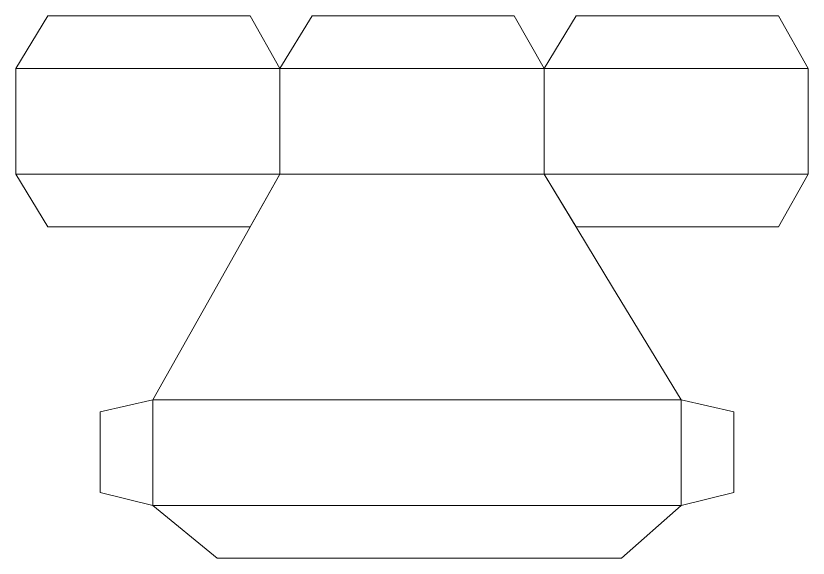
# Model space of a CAD drawing. Header units: centimetres. Extents: x -24.1 to 27.6, y -9.6 to 15.5.
# Drawn here: x 14.07 to 27.58, y -6.42 to 2.83 of the extents above; entities that cross this region are included whole.
import ezdxf
from ezdxf.lldxf.tags import DXFTag

# ---------------------------------------------------------------- set-up
doc = ezdxf.new("R2010")
doc.units = ezdxf.units.CM
doc.header["$MEASUREMENT"] = 0
doc.layers.add('Camada 1', color=7, linetype='Continuous')
tags = doc.linetypes.add('New Line1', pattern=[0.8, 0.5, -0.3]).pattern_tags.tags
tags[6:7] = [DXFTag(74, 4), DXFTag(75, 0), DXFTag(340, '0'), DXFTag(46, 1.0), DXFTag(50, 0.0), DXFTag(44, 0.0), DXFTag(45, 0.0)]
tags[4:5] = [DXFTag(74, 4), DXFTag(75, 0), DXFTag(340, '0'), DXFTag(46, 1.0), DXFTag(50, 0.0), DXFTag(44, 0.0), DXFTag(45, 0.0)]
tags = doc.linetypes.add('New Line2', pattern=[0.8, 0.5, -0.3]).pattern_tags.tags
tags[6:7] = [DXFTag(74, 4), DXFTag(75, 0), DXFTag(340, '0'), DXFTag(46, 1.0), DXFTag(50, 0.0), DXFTag(44, 0.0), DXFTag(45, 0.0)]
tags[4:5] = [DXFTag(74, 4), DXFTag(75, 0), DXFTag(340, '0'), DXFTag(46, 1.0), DXFTag(50, 0.0), DXFTag(44, 0.0), DXFTag(45, 0.0)]
tags = doc.linetypes.add('New Line3', pattern=[0.8, 0.5, -0.3]).pattern_tags.tags
tags[6:7] = [DXFTag(74, 4), DXFTag(75, 0), DXFTag(340, '0'), DXFTag(46, 1.0), DXFTag(50, 0.0), DXFTag(44, 0.0), DXFTag(45, 0.0)]
tags[4:5] = [DXFTag(74, 4), DXFTag(75, 0), DXFTag(340, '0'), DXFTag(46, 1.0), DXFTag(50, 0.0), DXFTag(44, 0.0), DXFTag(45, 0.0)]
tags = doc.linetypes.add('New Line4', pattern=[0.8, 0.5, -0.3]).pattern_tags.tags
tags[6:7] = [DXFTag(74, 4), DXFTag(75, 0), DXFTag(340, '0'), DXFTag(46, 1.0), DXFTag(50, 0.0), DXFTag(44, 0.0), DXFTag(45, 0.0)]
tags[4:5] = [DXFTag(74, 4), DXFTag(75, 0), DXFTag(340, '0'), DXFTag(46, 1.0), DXFTag(50, 0.0), DXFTag(44, 0.0), DXFTag(45, 0.0)]
tags = doc.linetypes.add('New Line5', pattern=[0.8, 0.5, -0.3]).pattern_tags.tags
tags[6:7] = [DXFTag(74, 4), DXFTag(75, 0), DXFTag(340, '0'), DXFTag(46, 1.0), DXFTag(50, 0.0), DXFTag(44, 0.0), DXFTag(45, 0.0)]
tags[4:5] = [DXFTag(74, 4), DXFTag(75, 0), DXFTag(340, '0'), DXFTag(46, 1.0), DXFTag(50, 0.0), DXFTag(44, 0.0), DXFTag(45, 0.0)]

msp = doc.modelspace()

# ---------------------------------------------------------------- linework, layer by layer
at = {"layer": 'Camada 1', "color": 250, "lineweight": 20}
msp.add_open_spline([(25.41791, -3.72204), (25.41791, -3.72204), (24.24925, -1.7968), (24.24925, -1.7968), (24.24925, -1.7968), (24.24925, -1.7968), (23.08059, 0.12845), (23.08059, 0.12845), (23.08059, 0.12845), (23.08059, 0.12845), (23.62742, -0.77242), (23.62742, -0.77242), (23.62742, -0.77242), (23.62742, -0.77242), (27.07587, -0.77242), (27.07587, -0.77242), (27.07587, -0.77242), (27.07587, -0.77242), (27.58288, 0.12845), (27.58288, 0.12845), (27.58288, 0.12845), (27.58288, 0.12845), (27.5839, 1.93019), (27.5839, 1.93019), (27.5839, 1.93019), (27.5839, 1.93019), (27.07587, 2.83105), (27.07587, 2.83105), (27.07587, 2.83105), (27.07587, 2.83105), (23.62742, 2.83105), (23.62742, 2.83105), (23.62742, 2.83105), (23.62742, 2.83105), (23.07957, 1.93019), (23.07957, 1.93019), (23.07957, 1.93019), (23.07957, 1.93019), (22.57256, 2.83105), (22.57256, 2.83105), (22.57256, 2.83105), (22.57256, 2.83105), (19.12411, 2.83105), (19.12411, 2.83105), (19.12411, 2.83105), (19.12411, 2.83105), (18.57626, 1.93019), (18.57626, 1.93019), (18.57626, 1.93019), (18.57626, 1.93019), (18.06925, 2.83105), (18.06925, 2.83105), (18.06925, 2.83105), (18.06925, 2.83105), (14.6208, 2.83105), (14.6208, 2.83105), (14.6208, 2.83105), (14.6208, 2.83105), (14.07294, 1.93019), (14.07294, 1.93019), (14.07294, 1.93019), (14.07294, 1.93019), (14.07294, 0.12845), (14.07294, 0.12845), (14.07294, 0.12845), (14.07294, 0.12845), (14.6208, -0.77242), (14.6208, -0.77242), (14.6208, -0.77242), (14.6208, -0.77242), (18.06925, -0.77242), (18.06925, -0.77242), (18.06925, -0.77242), (18.06925, -0.77242), (18.57626, 0.12845), (18.57626, 0.12845), (18.57626, 0.12845), (18.57626, 0.12845), (17.49274, -1.79679), (17.49274, -1.79679), (17.49274, -1.79679), (17.49274, -1.79679), (16.40923, -3.72204), (16.40923, -3.72204), (16.40923, -3.72204), (16.40923, -3.72204), (15.50836, -3.92489), (15.50836, -3.92489), (15.50836, -3.92489), (15.50836, -3.92489), (15.50836, -5.30458), (15.50836, -5.30458), (15.50836, -5.30458), (15.50836, -5.30458), (16.40923, -5.52378), (16.40923, -5.52378), (16.40923, -5.52378), (16.40923, -5.52378), (17.50519, -6.42464), (17.50519, -6.42464), (17.50519, -6.42464), (17.50519, -6.42464), (24.40366, -6.42464), (24.40366, -6.42464), (24.40366, -6.42464), (24.40366, -6.42464), (25.41791, -5.52378), (25.41791, -5.52378), (25.41791, -5.52378), (25.41791, -5.52378), (26.31877, -5.30458), (26.31877, -5.30458), (26.31877, -5.30458), (26.31877, -5.30458), (26.31877, -3.92489), (26.31877, -3.92489), (26.31877, -3.92489), (26.31877, -3.92489), (25.41791, -3.72204), (25.41791, -3.72204)], degree=3, knots=[0, 0, 0, 0, 0.03225806, 0.03225806, 0.03225806, 0.03225806, 0.06451613, 0.06451613, 0.06451613, 0.06451613, 0.09677419, 0.09677419, 0.09677419, 0.09677419, 0.12903226, 0.12903226, 0.12903226, 0.12903226, 0.16129032, 0.16129032, 0.16129032, 0.16129032, 0.19354839, 0.19354839, 0.19354839, 0.19354839, 0.22580645, 0.22580645, 0.22580645, 0.22580645, 0.25806452, 0.25806452, 0.25806452, 0.25806452, 0.29032258, 0.29032258, 0.29032258, 0.29032258, 0.32258065, 0.32258065, 0.32258065, 0.32258065, 0.35483871, 0.35483871, 0.35483871, 0.35483871, 0.38709677, 0.38709677, 0.38709677, 0.38709677, 0.41935484, 0.41935484, 0.41935484, 0.41935484, 0.4516129, 0.4516129, 0.4516129, 0.4516129, 0.48387097, 0.48387097, 0.48387097, 0.48387097, 0.51612903, 0.51612903, 0.51612903, 0.51612903, 0.5483871, 0.5483871, 0.5483871, 0.5483871, 0.58064516, 0.58064516, 0.58064516, 0.58064516, 0.61290323, 0.61290323, 0.61290323, 0.61290323, 0.64516129, 0.64516129, 0.64516129, 0.64516129, 0.67741935, 0.67741935, 0.67741935, 0.67741935, 0.70967742, 0.70967742, 0.70967742, 0.70967742, 0.74193548, 0.74193548, 0.74193548, 0.74193548, 0.77419355, 0.77419355, 0.77419355, 0.77419355, 0.80645161, 0.80645161, 0.80645161, 0.80645161, 0.83870968, 0.83870968, 0.83870968, 0.83870968, 0.87096774, 0.87096774, 0.87096774, 0.87096774, 0.90322581, 0.90322581, 0.90322581, 0.90322581, 0.93548387, 0.93548387, 0.93548387, 0.93548387, 1, 1, 1, 1], dxfattribs=at)
at = {"layer": 'Camada 1', "color": 250, "linetype": 'New Line4', "lineweight": 20}
msp.add_open_spline([(14.07294, 0.12845), (14.07294, 0.12845), (18.57626, 0.12845), (18.57626, 0.12845), (18.57626, 0.12845), (18.57626, 0.12845), (18.57626, 1.93019), (18.57626, 1.93019), (18.57626, 1.93019), (18.57626, 1.93019), (14.07294, 1.93019), (14.07294, 1.93019)], degree=3, knots=[0, 0, 0, 0, 0.25, 0.25, 0.25, 0.25, 0.5, 0.5, 0.5, 0.5, 1, 1, 1, 1], dxfattribs=at)
at = {"layer": 'Camada 1', "color": 250, "linetype": 'New Line5', "lineweight": 20}
msp.add_open_spline([(18.57626, 0.12845), (18.57626, 0.12845), (23.07957, 0.12845), (23.07957, 0.12845), (23.07957, 0.12845), (23.07957, 0.12845), (23.07957, 1.93019), (23.07957, 1.93019), (23.07957, 1.93019), (23.07957, 1.93019), (18.57626, 1.93019), (18.57626, 1.93019), (18.57626, 1.93019), (18.57626, 1.93019), (18.57626, 0.12845), (18.57626, 0.12845)], degree=3, knots=[0, 0, 0, 0, 0.2, 0.2, 0.2, 0.2, 0.4, 0.4, 0.4, 0.4, 0.6, 0.6, 0.6, 0.6, 1, 1, 1, 1], dxfattribs=at)
at = {"layer": 'Camada 1', "color": 250, "linetype": 'New Line2', "lineweight": 20}
msp.add_open_spline([(27.5839, 1.93019), (27.5839, 1.93019), (23.08059, 1.93019), (23.08059, 1.93019)], degree=3, dxfattribs=at)
at = {"layer": 'Camada 1', "color": 250, "linetype": 'New Line3', "lineweight": 20}
msp.add_open_spline([(23.08059, 0.12845), (23.08059, 0.12845), (27.5839, 0.12845), (27.5839, 0.12845)], degree=3, dxfattribs=at)
at = {"layer": 'Camada 1', "color": 250, "linetype": 'New Line1', "lineweight": 20}
msp.add_open_spline([(16.40923, -5.52378), (16.40923, -5.52378), (25.41791, -5.52378), (25.41791, -5.52378), (25.41791, -5.52378), (25.41791, -5.52378), (25.41791, -3.72204), (25.41791, -3.72204), (25.41791, -3.72204), (25.41791, -3.72204), (16.40923, -3.72204), (16.40923, -3.72204), (16.40923, -3.72204), (16.40923, -3.72204), (16.40923, -5.52378), (16.40923, -5.52378)], degree=3, knots=[0, 0, 0, 0, 0.2, 0.2, 0.2, 0.2, 0.4, 0.4, 0.4, 0.4, 0.6, 0.6, 0.6, 0.6, 1, 1, 1, 1], dxfattribs=at)

doc.saveas('drawing.dxf')
